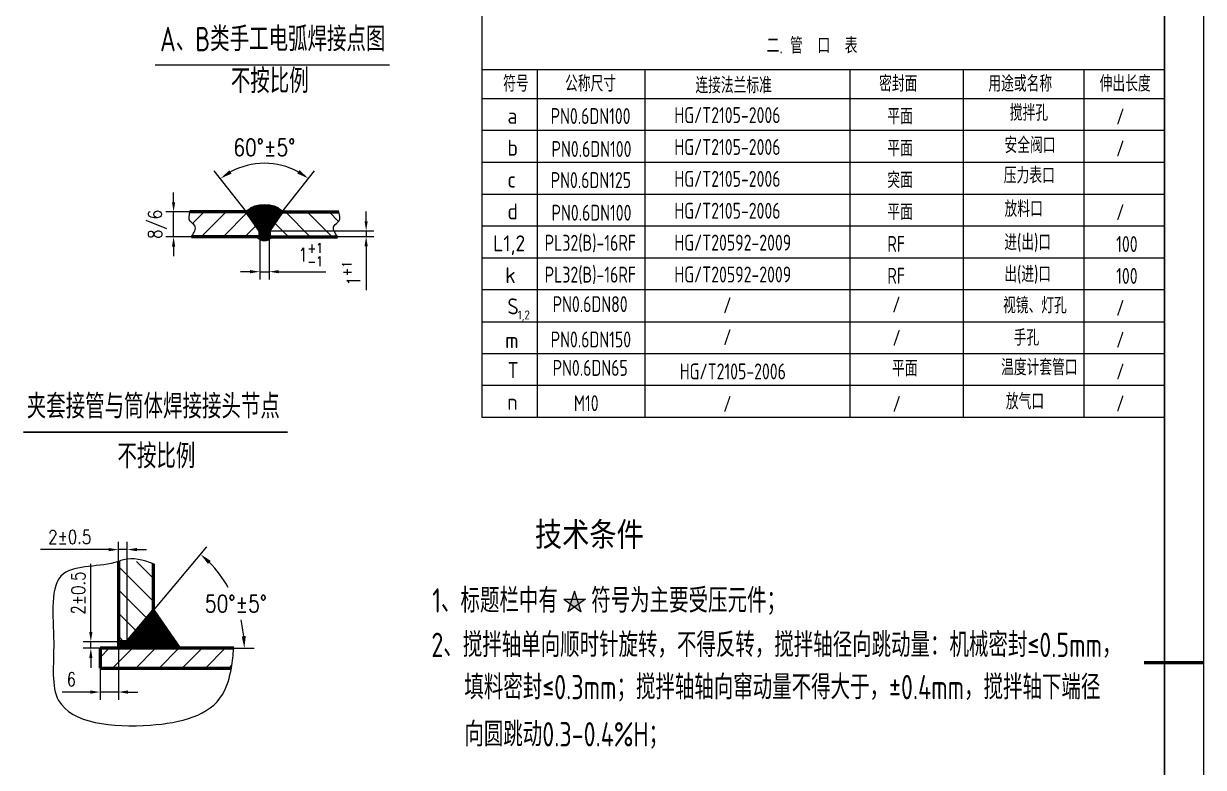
# Model space of a CAD drawing. Header units: millimetres. Extents: x -300 to 50368, y -660 to 14113.
# Drawn here: x 46731 to 50368, y 8746 to 11037 of the extents above; entities that cross this region are included whole.
import ezdxf
from ezdxf.enums import TextEntityAlignment as Align

# ---------------------------------------------------------------- set-up
doc = ezdxf.new("R2010")
doc.units = ezdxf.units.MM
doc.header["$LTSCALE"] = 120
doc.layers.get('Defpoints').update_dxf_attribs({"lineweight": 18})
for name, color, linetype, lineweight in [('1轮廓实线层', 7, 'Continuous', 50), ('2细线层', 4, 'Continuous', 18), ('5剖面线层', 2, 'Continuous', 18), ('7标注层', 4, 'Continuous', 20), ('8符号标注层', 31, 'Continuous', 18)]:
    doc.layers.add(name, color=color, linetype=linetype, lineweight=lineweight)
doc.layers.add('图框层', color=7, linetype='Continuous')
doc.styles.get("Standard").update_dxf_attribs({"font": 'isocp.shx', "width": 0.707, "bigfont": 'hztxt.shx'})
doc.styles.add('TH_GBDIM', font='romans.shx', dxfattribs={"width": 0.8, "bigfont": 'gbcbig.shx'})
doc.dimstyles.new('TH_GBDIM', dxfattribs={"dimscale": 12, "dimtxt": 3.5, "dimasz": 2.5, "dimexe": 2, "dimexo": 0, "dimgap": 1.5, "dimtad": 1, "dimdec": 0, "dimzin": 0, "dimdsep": 46, "dimtxsty": 'TH_GBDIM', "dimcen": 2.5, "dimclrd": 256, "dimclre": 256, "dimclrt": 256, "dimadec": 0, "dimazin": 0, "dimtfac": 0.714286, "dimtdec": 0, "dimtmove": 0, "dimatfit": 3, "dimfxl": 0, "dimtzin": 0, "dimlwd": -1, "dimlwe": -1, "dimarcsym": 0})
doc.dimstyles.new('TH_GBDIM$2', dxfattribs={"dimscale": 15, "dimtxt": 3.5, "dimasz": 2.5, "dimexe": 2, "dimexo": 0, "dimgap": 1.5, "dimtad": 1, "dimtih": 1, "dimtoh": 1, "dimdec": 0, "dimzin": 0, "dimdsep": 46, "dimtxsty": 'TH_GBDIM', "dimcen": 2.5, "dimclrd": 256, "dimclre": 256, "dimclrt": 256, "dimadec": 0, "dimazin": 0, "dimtfac": 0.714286, "dimtdec": 0, "dimtmove": 0, "dimatfit": 3, "dimfxl": 0, "dimtzin": 0, "dimlwd": -1, "dimlwe": -1, "dimarcsym": 0})

# ---------------------------------------------------------------- blocks, each defined once
blk = doc.blocks.new('*D40')
at = {"layer": '7标注层'}
for p, q in [((47459.4, 10380.1), (47459.4, 10248.6)), ((47487.8, 10380.1), (47487.8, 10248.6)), ((47429.4, 10272.6), (47399.4, 10272.6)), ((47459.4, 10272.6), (47487.8, 10272.6)), ((47517.8, 10272.6), (47663.3, 10272.6))]:
    blk.add_line(p, q, dxfattribs=at)
for points in [[(47429.4, 10277.6), (47429.4, 10267.6), (47459.4, 10272.6)], [(47517.8, 10277.6), (47517.8, 10267.6), (47487.8, 10272.6)]]:
    blk.add_solid(points, dxfattribs=at)
at = {"layer": 'Defpoints', "color": 0}
for p in [(47459.4, 10380.1), (47487.8, 10380.1), (47487.8, 10272.6)]:
    blk.add_point(p, dxfattribs=at)
at = {"layer": '7标注层', "insert": (47615.6, 10324.9), "char_height": 42, "attachment_point": 5, "style": 'TH_GBDIM'}
blk.add_mtext('\\A1;1{\\H0.7x;\\S+1^ -1;}', dxfattribs=at)
blk = doc.blocks.new('*D41')
at = {"layer": '7标注层'}
for p, q in [((47418.8, 10456.7), (47319.1, 10582.9)), ((47528.4, 10456.7), (47627.8, 10583.6))]:
    blk.add_line(p, q, dxfattribs=at)
blk.add_arc((47473.8, 10387), 219.6, 61.7255, 118.5081, dxfattribs=at)
for points in [[(47372.5, 10574.8), (47365.6, 10585.2), (47337.7, 10559.4)], [(47581.3, 10585.7), (47574.4, 10575.2), (47609.3, 10559.9)]]:
    blk.add_solid(points, dxfattribs=at)
at = {"layer": 'Defpoints', "color": 0}
for p in [(47521.8, 10601.4), (47418.8, 10456.7), (47528.4, 10456.7), (47459.4, 10405.3), (47487.8, 10404.8)]:
    blk.add_point(p, dxfattribs=at)
at = {"layer": '7标注层', "insert": (47473.3, 10655.4), "char_height": 52.5, "attachment_point": 5, "style": 'TH_GBDIM'}
blk.add_mtext('60%%d%%p5%%d', dxfattribs=at)
blk = doc.blocks.new('*D39')
at = {"layer": '7标注层'}
for p, q in [((47787.1, 10428.1), (47787.1, 10458.1)), ((47487.8, 10398.1), (47811.1, 10398.1)), ((47487.8, 10380.7), (47811.1, 10380.7)), ((47787.1, 10398.1), (47787.1, 10380.7)), ((47787.1, 10350.7), (47787.1, 10216.2))]:
    blk.add_line(p, q, dxfattribs=at)
for points in [[(47782.1, 10428.1), (47792.1, 10428.1), (47787.1, 10398.1)], [(47782.1, 10350.7), (47792.1, 10350.7), (47787.1, 10380.7)]]:
    blk.add_solid(points, dxfattribs=at)
at = {"layer": 'Defpoints', "color": 0}
for p in [(47487.8, 10398.1), (47487.8, 10380.7), (47787.1, 10398.1)]:
    blk.add_point(p, dxfattribs=at)
at = {"layer": '7标注层', "insert": (47748.1, 10267.3), "char_height": 42, "attachment_point": 5, "rotation": 90, "style": 'TH_GBDIM'}
blk.add_mtext('\\A1;1{\\H0.7x;\\S+1^   ;}', dxfattribs=at)
blk = doc.blocks.new('*D42')
at = {"layer": '7标注层'}
for p, q in [((47193.6, 10486.7), (47193.6, 10516.7)), ((47244.2, 10456.7), (47169.6, 10456.7)), ((47193.6, 10380.1), (47193.6, 10456.7)), ((47248.4, 10380.1), (47169.6, 10380.1)), ((47193.6, 10350.1), (47193.6, 10320.1))]:
    blk.add_line(p, q, dxfattribs=at)
for points in [[(47188.6, 10486.7), (47198.6, 10486.7), (47193.6, 10456.7)], [(47188.6, 10350.1), (47198.6, 10350.1), (47193.6, 10380.1)]]:
    blk.add_solid(points, dxfattribs=at)
at = {"layer": 'Defpoints', "color": 0}
for p in [(47193.6, 10456.7), (47244.2, 10456.7), (47248.4, 10380.1)]:
    blk.add_point(p, dxfattribs=at)
at = {"layer": '7标注层', "insert": (47143.6, 10418.4), "char_height": 42, "attachment_point": 5, "rotation": 90, "style": 'TH_GBDIM'}
blk.add_mtext('8/6{}{}', dxfattribs=at)
blk = doc.blocks.new('*D51')
at = {"layer": '7标注层', "linetype": 'Continuous'}
for p, q in [((47023.4, 9112.5), (47023.4, 8953.6)), ((46966.9, 9051.7), (46966.9, 8953.6)), ((46936.9, 8977.6), (46850.1, 8977.6)), ((47023.4, 8977.6), (46966.9, 8977.6)), ((47053.4, 8977.6), (47083.4, 8977.6))]:
    blk.add_line(p, q, dxfattribs=at)
for points in [[(46936.9, 8982.6), (46936.9, 8972.6), (46966.9, 8977.6)], [(47053.4, 8982.6), (47053.4, 8972.6), (47023.4, 8977.6)]]:
    blk.add_solid(points, dxfattribs=at)
at = {"layer": 'Defpoints', "color": 0, "linetype": 'Continuous'}
for p in [(47023.4, 9112.5), (46966.9, 9051.7), (46966.9, 8977.6)]:
    blk.add_point(p, dxfattribs=at)
at = {"layer": '7标注层', "linetype": 'Continuous', "insert": (46878.5, 9016.6), "char_height": 42, "attachment_point": 5, "style": 'TH_GBDIM'}
blk.add_mtext('6{}{}', dxfattribs=at)
blk = doc.blocks.new('*D52')
at = {"layer": '7标注层'}
for p, q in [((47131.4, 9229.2), (47295.8, 9425.3)), ((47379, 9112.5), (47441.7, 9112.5))]:
    blk.add_line(p, q, dxfattribs=at)
for start, end in [(29.7417, 44.3184), (5.6816, 13.3396)]:
    blk.add_arc((47033.4, 9112.5), 378.3, start, end, dxfattribs=at)
for points in [[(47299.8, 9372.2), (47308.3, 9381.4), (47276.6, 9402.3)], [(47416.1, 9150.2), (47403.6, 9149.6), (47411.7, 9112.5)]]:
    blk.add_solid(points, dxfattribs=at)
at = {"layer": 'Defpoints', "color": 0}
for p in [(47349.5, 9320.4), (47131.4, 9229.2), (47050.4, 9132.7), (46966.9, 9112.5), (47379, 9112.5)]:
    blk.add_point(p, dxfattribs=at)
at = {"layer": '7标注层', "insert": (47385.8, 9250), "char_height": 52.5, "attachment_point": 5, "style": 'TH_GBDIM'}
blk.add_mtext('50°%%p5%%d', dxfattribs=at)
blk = doc.blocks.new('*D53')
at = {"layer": '7标注层'}
for p, q in [((46938.6, 9162.7), (46938.6, 9372.7)), ((47023.5, 9132.7), (46914.6, 9132.7)), ((46938.6, 9112.5), (46938.6, 9132.7)), ((47023.4, 9112.5), (46914.6, 9112.5)), ((46938.6, 9082.5), (46938.6, 9052.5))]:
    blk.add_line(p, q, dxfattribs=at)
for points in [[(46933.6, 9162.7), (46943.6, 9162.7), (46938.6, 9132.7)], [(46933.6, 9082.5), (46943.6, 9082.5), (46938.6, 9112.5)]]:
    blk.add_solid(points, dxfattribs=at)
at = {"layer": 'Defpoints', "color": 0}
for p in [(47023.5, 9132.7), (46938.6, 9112.5), (47023.4, 9112.5)]:
    blk.add_point(p, dxfattribs=at)
at = {"layer": '7标注层', "insert": (46899.6, 9282.7), "char_height": 42, "attachment_point": 5, "rotation": 90, "style": 'TH_GBDIM'}
blk.add_mtext('2%%p0.5', dxfattribs=at)
blk = doc.blocks.new('*D54')
at = {"layer": '7标注层'}
for p, q in [((47023.5, 9132.7), (47023.5, 9440.5)), ((47050.4, 9132.7), (47050.4, 9440.5)), ((46993.5, 9416.5), (46783.5, 9416.5)), ((47050.4, 9416.5), (47023.5, 9416.5)), ((47080.4, 9416.5), (47110.4, 9416.5))]:
    blk.add_line(p, q, dxfattribs=at)
for points in [[(46993.5, 9421.5), (46993.5, 9411.5), (47023.5, 9416.5)], [(47080.4, 9421.5), (47080.4, 9411.5), (47050.4, 9416.5)]]:
    blk.add_solid(points, dxfattribs=at)
at = {"layer": 'Defpoints', "color": 0}
for p in [(47050.4, 9416.5), (47023.5, 9132.7), (47050.4, 9132.7)]:
    blk.add_point(p, dxfattribs=at)
at = {"layer": '7标注层', "insert": (46873.5, 9455.5), "char_height": 42, "attachment_point": 5, "style": 'TH_GBDIM'}
blk.add_mtext('2%%p0.5', dxfattribs=at)

msp = doc.modelspace()

# ---------------------------------------------------------------- hatches: boundary and pattern name
at = {"layer": '2细线层', "linetype": 'Continuous'}
h = msp.add_hatch(color=256, dxfattribs=at)
h.paths.add_polyline_path([(48437.68, 9263.85), (48421.96, 9263.85), (48417.11, 9248.9), (48429.82, 9239.66), (48442.54, 9248.9)])
h.paths.add_polyline_path([(48421.96, 9263.85), (48396.54, 9263.85), (48417.11, 9248.9)])
h.paths.add_polyline_path([(48429.82, 9288.03), (48421.96, 9263.85), (48437.68, 9263.85)])
h.paths.add_polyline_path([(48463.11, 9263.85), (48437.68, 9263.85), (48442.54, 9248.9)])
h.paths.add_polyline_path([(48417.11, 9248.9), (48409.25, 9224.72), (48429.82, 9239.66)])
h.paths.add_polyline_path([(48442.54, 9248.9), (48429.82, 9239.66), (48450.39, 9224.72)])
at = {"layer": '5剖面线层'}
h = msp.add_hatch(dxfattribs=at)
h.set_pattern_fill('ANSI37', color=256, style=0)
h.set_pattern_definition([(45, (25400.5325, -2762.1804), (-2.24506403, 2.24506403), []), (135, (25400.5325, -2762.1804), (-2.24506403, -2.24506403), [])])
h.paths.add_polyline_path([(47528.38, 10456.68, 0.3492335), (47418.82, 10456.68), (47459.43, 10398.2), (47459.43, 10380.13), (47451.91, 10380.13, 0.3857563), (47495.29, 10380.13), (47487.78, 10380.13), (47487.78, 10398.2)])
h = msp.add_hatch(dxfattribs=at)
h.set_pattern_fill('ANSI31', color=256, scale=15, style=0)
h.set_pattern_definition([(45, (-116757.22, -156350.07), (-33.67596, 33.67596), [])])
edge = h.paths.add_edge_path()
edge.add_line((47459.43, 10380.13), (47423.82, 10456.68))
edge.add_line((47423.82, 10456.68), (47244.16, 10456.68))
edge.add_spline(control_points=[(47244.16, 10456.68), (47241.61, 10446.3), (47237.2, 10428.32), (47269.24, 10412.62), (47256.5, 10392.72), (47248.45, 10380.13)], knot_values=[0, 0, 0, 0, 28.1570549, 48.8196459, 84.4008498, 84.4008498, 84.4008498, 84.4008498], degree=3, periodic=0)
edge.add_line((47248.45, 10380.13), (47459.43, 10380.13))
h = msp.add_hatch(dxfattribs=at)
h.set_pattern_fill('ANSI31', color=256, scale=15, angle=90, style=0)
h.set_pattern_definition([(135, (-116757.22, -156350.07), (-33.67596, -33.67596), [])])
edge = h.paths.add_edge_path()
edge.add_spline(control_points=[(47698.76, 10380.13), (47690.7, 10392.72), (47677.97, 10412.62), (47710, 10428.32), (47705.59, 10446.3), (47703.05, 10456.68)], knot_values=[0, 0, 0, 0, 35.5812039, 56.243795, 84.4008498, 84.4008498, 84.4008498, 84.4008498], degree=3, periodic=0)
edge.add_line((47703.05, 10456.68), (47523.38, 10456.68))
edge.add_line((47523.38, 10456.68), (47487.78, 10380.13))
edge.add_line((47487.78, 10380.13), (47698.76, 10380.13))
at = {"layer": '5剖面线层', "linetype": 'Continuous'}
h = msp.add_hatch(dxfattribs=at)
h.set_pattern_fill('ANSI31', color=256, scale=405, angle=90, style=0)
h.set_pattern_definition([(135, (54131.52, 10704.137), (-35.79728, -35.79728), [])])
h.paths.add_polyline_path([(47023.37, 9132.72), (47050.37, 9132.72), (47131.37, 9229.25), (47131.37, 9373.04, 0.022522), (47107.37, 9377.22, 0.0486905), (47023.37, 9379.76)])
at = {"layer": '5剖面线层'}
h = msp.add_hatch(dxfattribs=at)
h.set_pattern_fill('ANSI37', color=256, scale=0.9, style=0)
h.set_pattern_definition([(45, (23654.6377, -658.0136), (-2.02055763, 2.02055763), []), (135, (23654.6377, -658.0136), (-2.02055763, -2.02055763), [])])
h.paths.add_polyline_path([(47131.37, 9229.25), (47050.37, 9132.72), (47023.37, 9132.72), (47023.37, 9112.47), (47212.37, 9112.47)])
at = {"layer": '5剖面线层', "linetype": 'Continuous'}
h = msp.add_hatch(dxfattribs=at)
h.set_pattern_fill('ANSI31', color=256, scale=405, style=0)
h.set_pattern_definition([(45, (42132.227, 9189.82), (-35.7973, 35.7973), [])])
h.paths.add_polyline_path([(47131.37, 9051.72), (47131.37, 9112.47), (46966.88, 9112.47), (46966.88, 9051.72)])
h.paths.add_polyline_path([(47212.37, 9051.72), (47212.37, 9112.47), (47131.37, 9112.47), (47131.37, 9051.72)])
h.paths.add_polyline_path([(47212.37, 9112.47), (47212.37, 9051.72), (47371.76, 9051.72, 0.0239619), (47379.03, 9112.47)])

# ---------------------------------------------------------------- linework, layer by layer
at = {"layer": '1轮廓实线层'}
for p, q in [((47418.82, 10456.68), (47244.16, 10456.68)), ((47459.43, 10398.2), (47418.82, 10456.68)), ((47487.78, 10398.2), (47528.38, 10456.68)), ((47528.38, 10456.68), (47703.05, 10456.68)), ((47459.43, 10380.13), (47248.45, 10380.13)), ((47459.43, 10398.2), (47459.43, 10380.13)), ((47487.78, 10398.2), (47487.78, 10380.13)), ((47487.78, 10380.13), (47698.76, 10380.13)), ((47023.37, 9379.76), (47023.37, 9112.47)), ((47131.37, 9229.25), (47131.37, 9373.04)), ((47050.37, 9132.72), (47131.37, 9229.25)), ((47131.37, 9229.25), (47212.37, 9112.47)), ((47050.37, 9132.72), (47023.37, 9132.72)), ((46966.88, 9112.47), (46966.88, 9051.72)), ((47379.03, 9112.47), (46966.88, 9112.47)), ((50367.63, 9067.36), (50184.9, 9067.36)), ((46966.88, 9051.72), (47371.76, 9051.72))]:
    msp.add_line(p, q, dxfattribs=at)
for centre, radius, start, end in [((47473.6, 10387.81), 87.99, 51.49817, 128.50183), ((47473.6, 10404.06), 32.3, 227.81113, 312.18887)]:
    msp.add_arc(centre, radius, start, end, dxfattribs=at)
at = {"layer": '1轮廓实线层', "color": 0, "linetype": 'ByBlock'}
for p in [(47023.37, 9132.72), (47050.94, 9133.4)]:
    msp.add_point(p, dxfattribs=at)
at = {"layer": '2细线层'}
for p, q in [((50367.63, 14113.36), (50367.63, 4021.36)), ((48143.56, 13993.36), (48143.56, 9823.47)), ((50247.63, 10894.92), (48143.56, 10894.92)), ((48314.92, 9823.47), (48314.92, 10894.92)), ((48646.43, 10894.92), (48646.43, 9823.47)), ((49278.72, 9823.47), (49278.72, 10894.92)), ((49627.88, 9823.47), (49627.88, 10894.92)), ((49999.69, 9823.47), (49999.69, 10894.92)), ((50247.63, 10805.37), (48143.56, 10805.37)), ((50247.63, 10707.18), (48143.56, 10707.18)), ((50247.63, 10608.99), (48143.56, 10608.99)), ((50247.63, 10510.8), (48143.56, 10510.8)), ((50247.63, 10412.61), (48143.56, 10412.61)), ((50247.63, 10314.42), (48143.56, 10314.42)), ((50247.63, 10216.23), (48143.56, 10216.23)), ((48143.56, 10118.04), (50247.63, 10118.04)), ((50247.63, 10019.85), (48143.56, 10019.85)), ((50247.63, 9921.66), (48143.56, 9921.66)), ((50247.63, 9823.47), (48143.56, 9823.47)), ((48429.72, 9288.03), (48409.14, 9224.72)), ((48450.29, 9224.72), (48429.72, 9288.03)), ((48396.43, 9263.85), (48463, 9263.85)), ((48396.43, 9263.85), (48450.29, 9224.72)), ((48463, 9263.85), (48409.14, 9224.72))]:
    msp.add_line(p, q, dxfattribs=at)
at = {"layer": '7标注层'}
msp.add_line((47136.95, 10910.11), (47858.64, 10910.11), dxfattribs=at)
at = {"layer": '7标注层', "linetype": 'Continuous', "lineweight": 25}
msp.add_line((46731.35, 9778.32), (47544.67, 9778.32), dxfattribs=at)
at = {"layer": '7标注层'}
msp.add_spline([(47131.37, 9373.04), (47039.46, 9385.25), (47023.37, 9379.76), (46854.49, 9342.3), (46824.13, 9130.7), (46839.36, 8951.57), (47121.51, 8875.96), (47344.58, 8970.46), (47371.76, 9051.72), (47379.03, 9112.47)], degree=3, dxfattribs=at)
at = {"layer": '8符号标注层'}
for points in [[(47248.45, 10380.13), (47258.98, 10414.12), (47244.16, 10428.52), (47244.16, 10456.68)], [(47698.76, 10380.13), (47688.23, 10414.12), (47703.05, 10428.52), (47703.05, 10456.68)]]:
    msp.add_spline(points, degree=3, dxfattribs=at)
at = {"layer": 'Defpoints', "color": 0, "linetype": 'ByBlock'}
msp.add_point((47023.37, 9112.47), dxfattribs=at)
at = {"layer": '图框层'}
msp.add_line((50247.63, 13993.36), (50247.63, 4141.36), dxfattribs=at)

# ---------------------------------------------------------------- texts
at = {"layer": '2细线层', "width": 0.8}
for s, height, p in [('A、B类手工电弧焊接点图', 74.9999, (47152.03, 10951.72)), ('不按比例', 75, (47370.14, 10822.71)), ('PN0.6DN100', 49.095, (48355.73, 10727.53)), ('HG/T2105-2006', 49.095, (48737.08, 10730.37)), ('平面', 49.095, (49393.55, 10726.35)), ('搅拌孔', 49.095, (49771.03, 10737.65)), ('/', 49.1, (50098.84, 10725.97)), ('安全阀口', 49.095, (49754.74, 10637.66)), ('PN0.6DN100', 49.095, (48358.62, 10626.04)), ('HG/T2105-2006', 49.095, (48737.08, 10632.18)), ('平面', 49.095, (49393.55, 10628.16)), ('/', 49.1, (50098.84, 10627.78)), ('HG/T2105-2006', 49.095, (48737.08, 10533.99)), ('突面', 49.095, (49393.55, 10529.97)), ('压力表口', 49.095, (49752.48, 10544.55)), ('PN0.6DN125', 49.095, (48355.93, 10530.21)), ('PN0.6DN100', 49.095, (48358.62, 10429.66)), ('HG/T2105-2006', 49.095, (48737.08, 10435.8)), ('平面', 49.095, (49393.55, 10431.78)), ('放料口', 49.095, (49754.74, 10441.28)), ('/', 49.1, (50098.84, 10431.4)), (' PL32(B)-16RF', 49.095, (48314.92, 10337.11)), ('HG/T20592-2009', 49.095, (48737.08, 10337.61)), ('RF', 49.095, (49393.55, 10333.59)), (' 进(出)口', 49.095, (49731.5, 10338.3)), ('100', 49.095, (50098.84, 10333.21)), (' PL32(B)-16RF', 49.095, (48314.92, 10238.92)), (' 出(进)口', 49.095, (49731.5, 10240.1)), ('HG/T20592-2009', 49.095, (48737.08, 10239.42)), ('RF', 49.095, (49393.55, 10235.4)), ('100', 49.095, (50098.84, 10235.02)), ('PN0.6DN80', 49.095, (48361.96, 10148.11)), ('/', 49.1, (48887.7, 10144.66)), ('/', 49.1, (49408.64, 10147.07)), ('视镜、灯孔', 49.095, (49750.15, 10144.14)), ('/', 49.1, (50098.84, 10136.83)), ('PN0.6DN150', 49.095, (48355.93, 10039.26)), ('/', 49.1, (48887.7, 10046.23)), ('/', 49.1, (49409.48, 10044.4)), ('手孔', 49.095, (49782.88, 10044.7)), ('/', 49.1, (50098.84, 10038.64)), ('PN0.6DN65', 49.095, (48361.96, 9951.73)), ('平面', 49.095, (49408.06, 9950.4)), ('温度计套管口', 49.095, (49744.17, 9953.19)), ('HG/T2105-2006', 49.095, (48753.7, 9940.83)), ('/', 49.1, (50098.84, 9940.45)), ('夹套接管与筒体焊接接头节点', 74.9999, (46741.17, 9820.19)), ('M10', 49.095, (48427.33, 9842.88)), ('放气口', 49.095, (49758.77, 9848.43)), ('/', 49.1, (50098.84, 9842.26)), ('/', 49.1, (48887.7, 9840.68)), ('/', 49.1, (49409.68, 9840.68)), ('不按比例', 75, (47020.64, 9666.84)), ('1、标题栏中有   符号为主要受压元件；', 74.9999, (47990.96, 9222.17)), ('2、搅拌轴单向顺时针旋转，不得反转，搅拌轴径向跳动量：机械密封≤0.5mm，', 74.9999, (47988.21, 9085.5)), ('填料密封≤0.3mm；搅拌轴轴向窜动量不得大于，%%P0.4mm，搅拌轴下端径', 74.9999, (48089.88, 8955.26)), ('向圆跳动0.3-0.4%H；', 74.9999, (48089.88, 8810.04))]:
    msp.add_text(s, height=height, dxfattribs=at).set_placement(p)
for s, p in [(' 二. 管  口  表', (49150.19, 10971.81)), ('符号', (48248.77, 10854.47)), ('公称尺寸', (48478.8, 10854.47)), ('连接法兰标准', (48919.71, 10849.19)), ('密封面', (49427.26, 10854.47)), ('用途或名称', (49803.22, 10854.47)), ('伸出长度', (50126.58, 10854.47))]:
    msp.add_text(s, height=49.095, dxfattribs=at).set_placement(p, align=Align.MIDDLE)
at = {"layer": '2细线层'}
for s, height, p in [('a', 49.09, (48222.43, 10728.22)), ('b', 49.09, (48222.43, 10630.03)), ('c', 49.09, (48222.43, 10531.84)), ('d', 49.09, (48222.43, 10433.65)), ('L1,2', 49.095, (48178.31, 10335.46)), ('k', 49.09, (48216, 10237.27)), ('S', 49.09, (48222.43, 10141.25)), ('1,2', 27.38, (48254.15, 10125.72)), ('m', 49.09, (48215.6, 10036.85)), ('T', 49.09, (48222.43, 9944.87)), ('n', 49.09, (48222.43, 9846.68)), ('技术条件', 84, (48307.07, 9418.56))]:
    msp.add_text(s, height=height, dxfattribs=at).set_placement(p)

# ---------------------------------------------------------------- dimensions: what is measured, and where the dimension line sits
at = {"layer": '7标注层'}
for base, line1, line2, text, picture, middle in [((47521.79, 10601.36), ((47487.78, 10404.83), (47528.38, 10456.68)), ((47459.43, 10405.26), (47418.82, 10456.68)), '60%%d%%p5%%d', '*D41', (47473.33, 10606.65)), ((47349.46, 9320.36), ((47379.03, 9112.47), (46966.88, 9112.47)), ((47050.37, 9132.72), (47131.37, 9229.25)), '<>%%p5%%d', '*D52', (47385.83, 9249.95))]:
    dim = msp.add_angular_dim_2l(base=base, line1=line1, line2=line2, text=text, dimstyle='TH_GBDIM$2', dxfattribs=at)
    dim.commit()
    dim.dimension.update_dxf_attribs({"geometry": picture, "text_midpoint": middle, "dimtype": 162})
dim = msp.add_linear_dim(base=(47193.61, 10456.68), p1=(47248.45, 10380.13), p2=(47244.16, 10456.68), angle=90, text='8/6{}{}', dimstyle='TH_GBDIM', override={"dimgap": 1.5, "dimtad": 1, "dimjust": 0, "dimdec": 0, "dimlfac": 1, "dimse1": 0, "dimse2": 0, "dimsd1": 0, "dimsd2": 0}, dxfattribs=at)
dim.commit()
dim.dimension.update_dxf_attribs({"geometry": '*D42', "text_midpoint": (47193.61, 10418.4), "dimtype": 160})
for base, p1, p2, text, picture, middle in [((47787.08, 10398.08), (47487.78, 10380.73), (47487.78, 10398.08), '\\A1;1{\\H0.7x;\\S+1^   ;}', '*D39', (47787.08, 10267.29)), ((46938.56, 9112.47), (47023.51, 9132.72), (47023.37, 9112.47), '2%%p0.5', '*D53', (46938.56, 9282.72))]:
    dim = msp.add_linear_dim(base=base, p1=p1, p2=p2, angle=90, text=text, dimstyle='TH_GBDIM', dxfattribs=at)
    dim.commit()
    dim.dimension.update_dxf_attribs({"geometry": picture, "text_midpoint": middle, "dimtype": 160})
for base, p1, p2, text, picture, middle in [((47487.78, 10272.57), (47459.43, 10380.13), (47487.78, 10380.13), '\\A1;1{\\H0.7x;\\S+1^ -1;}', '*D40', (47615.63, 10272.57)), ((47050.37, 9416.51), (47023.51, 9132.72), (47050.37, 9132.72), '2%%p0.5', '*D54', (46873.51, 9416.51))]:
    dim = msp.add_linear_dim(base=base, p1=p1, p2=p2, text=text, dimstyle='TH_GBDIM', dxfattribs=at)
    dim.commit()
    dim.dimension.update_dxf_attribs({"geometry": picture, "text_midpoint": middle, "dimtype": 160})
at = {"layer": '7标注层', "linetype": 'Continuous'}
dim = msp.add_linear_dim(base=(46966.88, 8977.64), p1=(47023.37, 9112.47), p2=(46966.88, 9051.72), text='6{}{}', dimstyle='TH_GBDIM', override={"dimgap": 1.5, "dimtad": 1, "dimjust": 0, "dimdec": 1, "dimlfac": 1, "dimse1": 0, "dimse2": 0, "dimsd1": 0, "dimsd2": 0}, dxfattribs=at)
dim.commit()
dim.dimension.update_dxf_attribs({"geometry": '*D51', "text_midpoint": (46878.48, 9016.64)})

doc.saveas('drawing.dxf')
